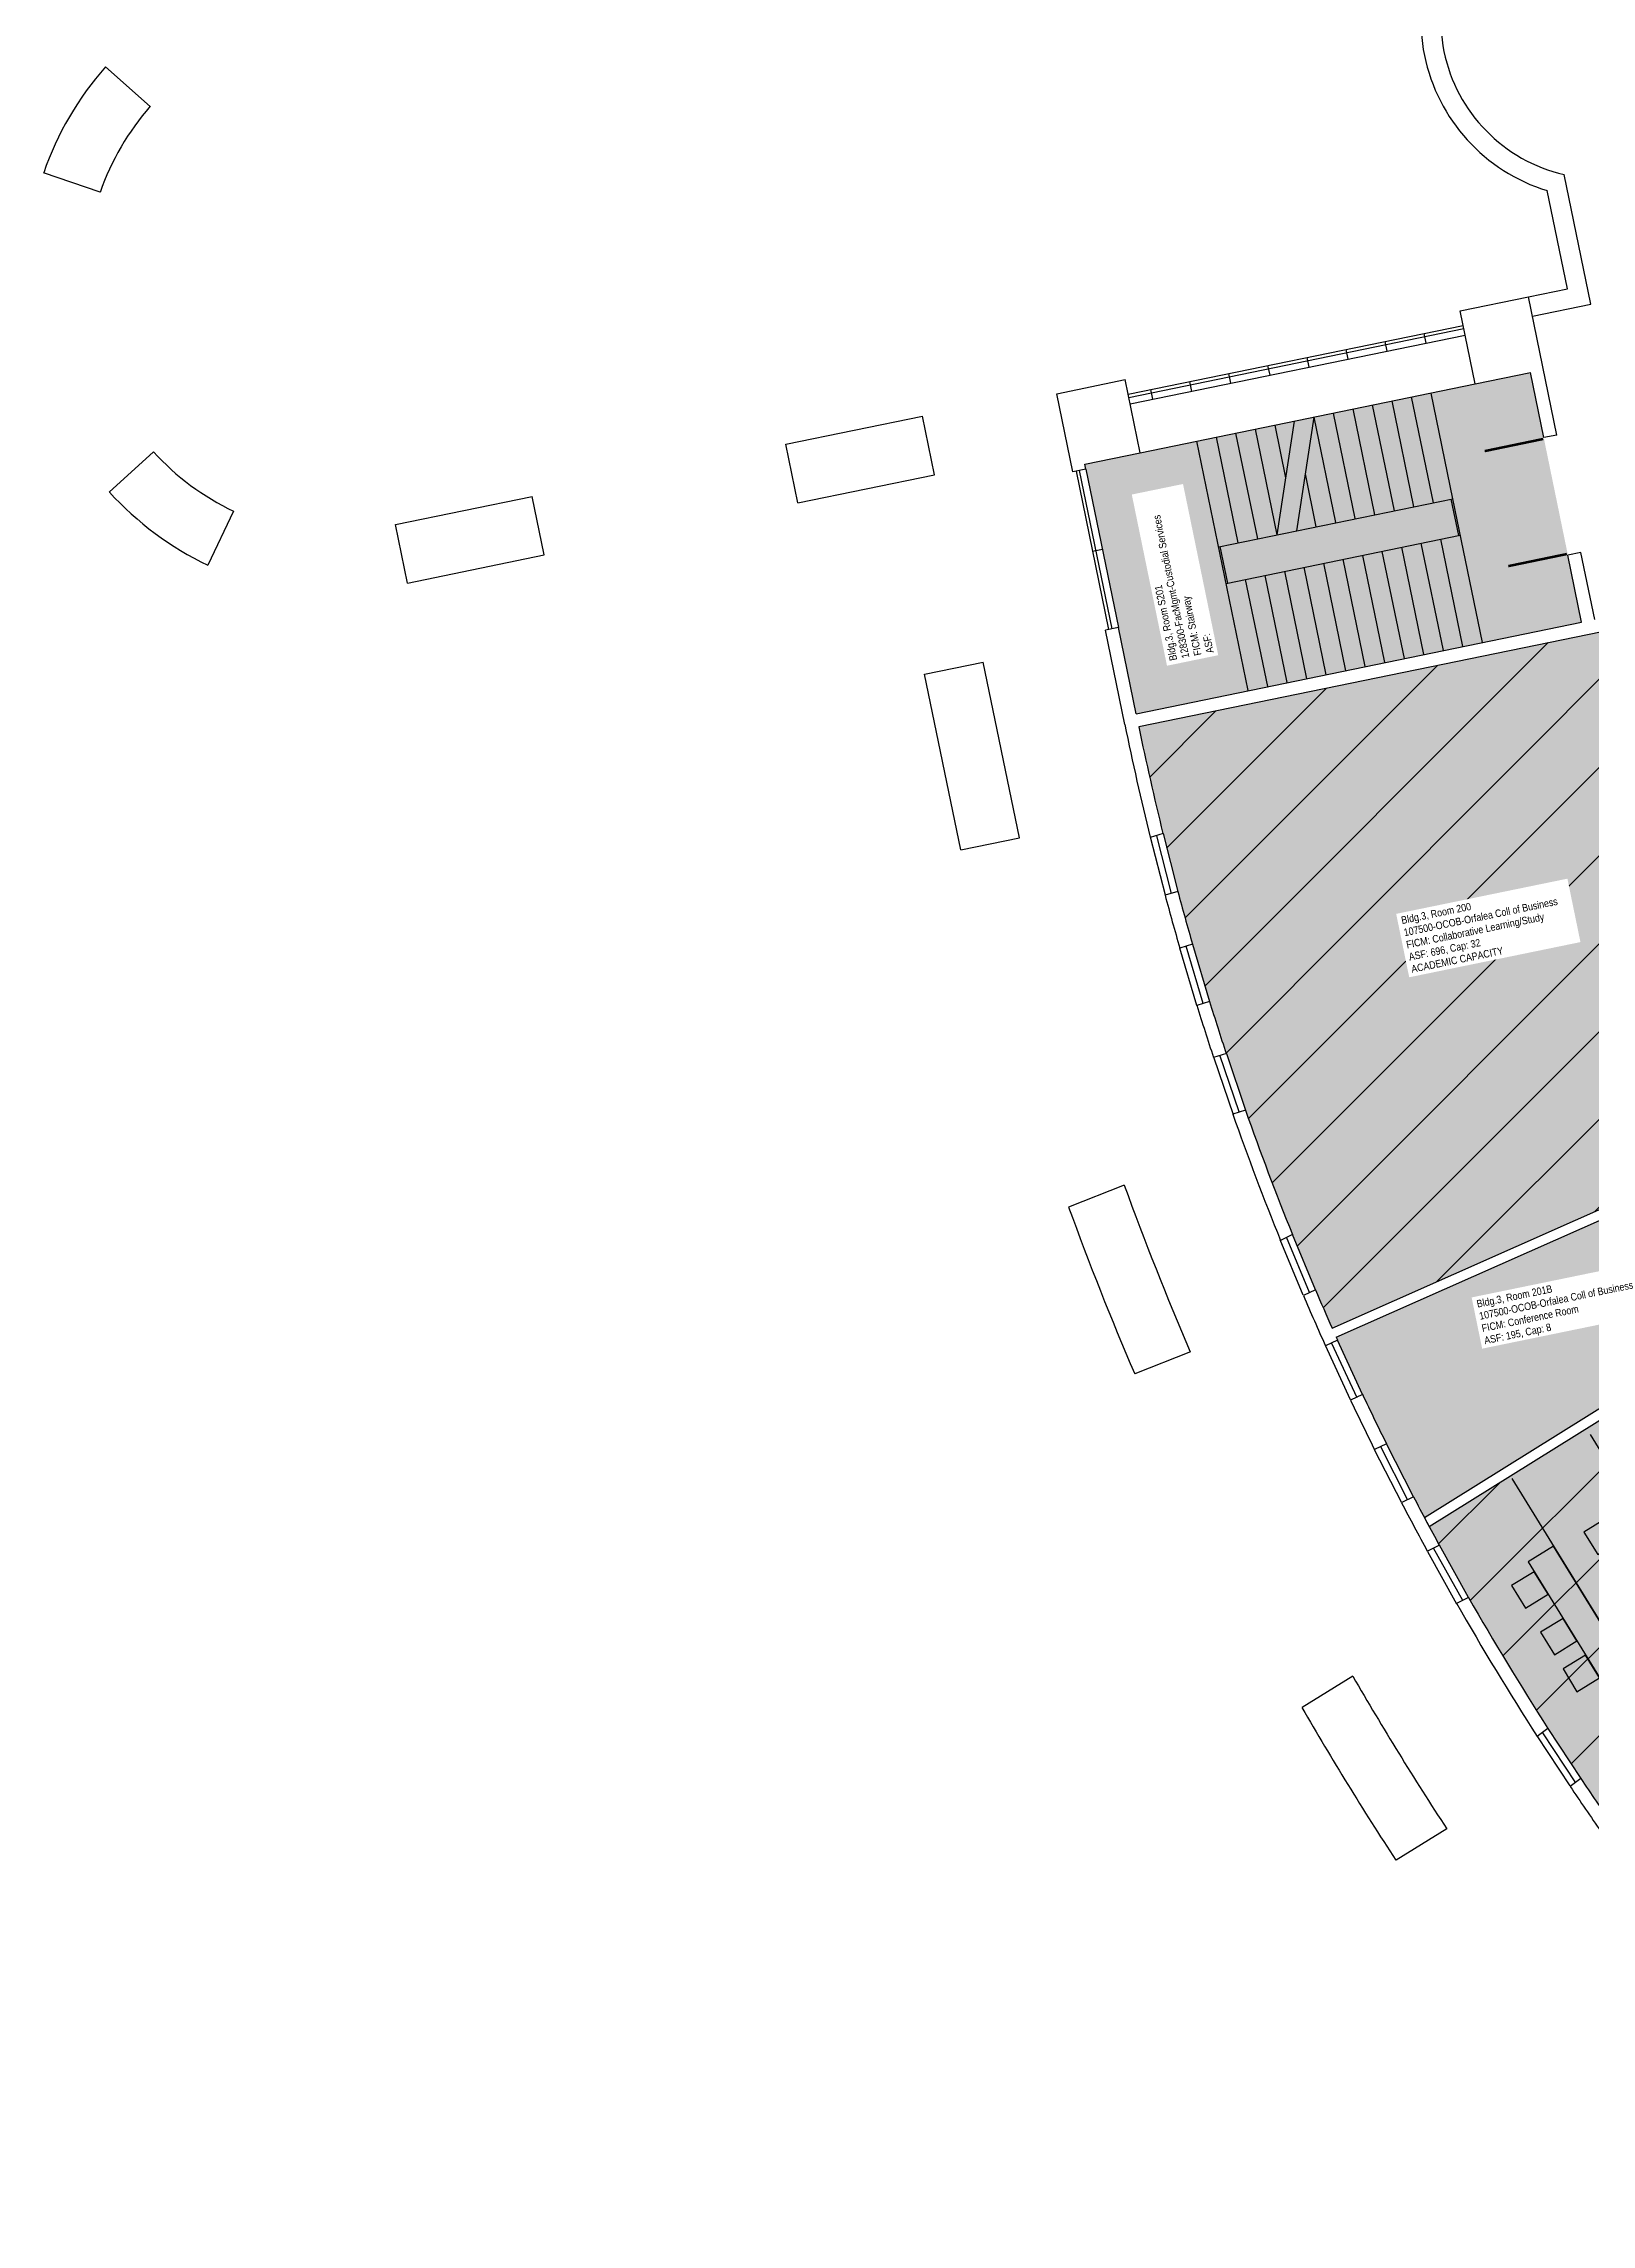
# Model space of a CAD drawing. Header units: inches. Extents: x 69197311 to 69201527, y 27671022 to 27674936.
# Drawn here: x 69197311 to 69198243, y 27671676 to 27672990 of the extents above; entities that cross this region are included whole.
import ezdxf

# ---------------------------------------------------------------- set-up
doc = ezdxf.new("R2010")
doc.units = ezdxf.units.IN
doc.header["$LTSCALE"] = 100
doc.header["$MEASUREMENT"] = 0
for name, color, linetype in [('A-DOOR', 2, 'CONTINUOUS'), ('A-FLOR', 3, 'CONTINUOUS'), ('A-FURN', 3, 'CONTINUOUS'), ('A-GLAZ', 1, 'CONTINUOUS'), ('A-WALL', 5, 'CONTINUOUS'), ('Rooms-Capacity', 4, 'CONTINUOUS'), ('Rooms-Category-Color', 7, 'CONTINUOUS'), ('Rooms-College-Color', 7, 'CONTINUOUS'), ('Rooms-Department-Color', 7, 'CONTINUOUS'), ('Rooms-Division-Color', 7, 'CONTINUOUS'), ('Rooms-Information', 7, 'CONTINUOUS')]:
    doc.layers.add(name, color=color, linetype=linetype)
doc.styles.add('CP_ROOMVNUMBER', font='arial.ttf', dxfattribs={"width": 0.85, "height": 0.075})
pattern_1 = [(45, (0, 0), (-26.516504294, 26.516504294), [])]

msp = doc.modelspace()

# ---------------------------------------------------------------- hatches: boundary and pattern name
at = {"layer": 'Rooms-Capacity'}
h = msp.add_hatch(dxfattribs=at)
h.set_pattern_fill('ANSI31', color=256, scale=300, style=0)
h.set_pattern_definition(pattern_1)
edge = h.paths.add_edge_path()
edge.add_line((69198328.5, 27672402.4), (69198289.6, 27672514.2))
edge.add_line((69198289.6, 27672514.2), (69198265.9, 27672609))
edge.add_line((69198265.9, 27672609), (69198273.1, 27672610.5))
edge.add_line((69198273.1, 27672610.5), (69198269, 27672630.6))
edge.add_line((69198269, 27672630.6), (69198251.5, 27672627))
edge.add_line((69198251.5, 27672627), (69198249.7, 27672635.8))
edge.add_line((69198249.7, 27672635.8), (69197970.6, 27672578.5))
edge.add_arc((69199721.3, 27672941.4), 1788, 191.7112, 203.9282)
edge.add_line((69198087, 27672216.2), (69198357, 27672336))
edge.add_line((69198357, 27672336), (69198337.3, 27672380.1))
edge.add_line((69198337.3, 27672380.1), (69198328.5, 27672376.6))
edge.add_line((69198328.5, 27672376.6), (69198319.6, 27672398.9))
edge.add_line((69198319.6, 27672398.9), (69198328.5, 27672402.4))
h = msp.add_hatch(dxfattribs=at)
h.set_pattern_fill('ANSI31', color=256, scale=300, style=0)
h.set_pattern_definition(pattern_1)
h.paths.add_polyline_path([(69198622.5, 27671908.1), (69198635.1, 27671917.5), (69198648.7, 27671903.4), (69198673.8, 27671877.6), (69198690.1, 27671860.7), (69198647, 27671818.9), (69198615.9, 27671814), (69198458, 27671676.2), (69198456.6, 27671677.5), (69198431.4, 27671703.2), (69198396.1, 27671741.1), (69198362, 27671779.9), (69198338.8, 27671807.5), (69198318.1, 27671833.3), (69198296.1, 27671861.8), (69198276.4, 27671888.2), (69198255.5, 27671917.5), (69198236.8, 27671944.8), (69198217, 27671974.9), (69198192.6, 27672014.1), (69198169.2, 27672053.8), (69198151.6, 27672085.3), (69198145.5, 27672096.7), (69198304.9, 27672196.1), (69198336.7, 27672236.6), (69198389.1, 27672265.8), (69198391.8, 27672260.5), (69198409.5, 27672229.1), (69198427.6, 27672196.8), (69198414.9, 27672187.4), (69198518.7, 27672047.7)])
at = {"layer": 'Rooms-Category-Color', "true_color": 0xadadad}
msp.add_hatch(color=253, dxfattribs=at).paths.add_polyline_path([(69198206.4, 27672791.8), (69197938, 27672736.6), (69197969, 27672586.3), (69198237.3, 27672641.5)])
at = {"layer": 'Rooms-Category-Color', "true_color": 0xffe090}
h = msp.add_hatch(color=41, dxfattribs=at)
edge = h.paths.add_edge_path()
edge.add_line((69198328.5, 27672402.4), (69198289.6, 27672514.2))
edge.add_line((69198289.6, 27672514.2), (69198265.9, 27672609))
edge.add_line((69198265.9, 27672609), (69198273.1, 27672610.5))
edge.add_line((69198273.1, 27672610.5), (69198269, 27672630.6))
edge.add_line((69198269, 27672630.6), (69198251.5, 27672627))
edge.add_line((69198251.5, 27672627), (69198249.7, 27672635.8))
edge.add_line((69198249.7, 27672635.8), (69197970.6, 27672578.5))
edge.add_arc((69199721.3, 27672941.4), 1788, 191.7112, 203.9282)
edge.add_line((69198087, 27672216.2), (69198357, 27672336))
edge.add_line((69198357, 27672336), (69198337.3, 27672380.1))
edge.add_line((69198337.3, 27672380.1), (69198328.5, 27672376.6))
edge.add_line((69198328.5, 27672376.6), (69198319.6, 27672398.9))
edge.add_line((69198319.6, 27672398.9), (69198328.5, 27672402.4))
at = {"layer": 'Rooms-Category-Color', "true_color": 0xfa9ba3}
h = msp.add_hatch(color=241, dxfattribs=at)
edge = h.paths.add_edge_path()
edge.add_line((69198332.7, 27672241.2), (69198386.1, 27672271))
edge.add_line((69198386.1, 27672271), (69198359.5, 27672330.5))
edge.add_line((69198359.5, 27672330.5), (69198089.5, 27672210.7))
edge.add_arc((69199721.3, 27672941.4), 1788, 204.1204, 208)
edge.add_line((69198142.6, 27672102), (69198301.3, 27672200.9))
edge.add_line((69198301.3, 27672200.9), (69198332.7, 27672241.2))
at = {"layer": 'Rooms-Category-Color', "true_color": 0xffff64}
msp.add_hatch(color=51, dxfattribs=at).paths.add_polyline_path([(69198622.5, 27671908.1), (69198635.1, 27671917.5), (69198648.7, 27671903.4), (69198673.8, 27671877.6), (69198690.1, 27671860.7), (69198647, 27671818.9), (69198615.9, 27671814), (69198458, 27671676.2), (69198456.6, 27671677.5), (69198431.4, 27671703.2), (69198396.1, 27671741.1), (69198362, 27671779.9), (69198338.8, 27671807.5), (69198318.1, 27671833.3), (69198296.1, 27671861.8), (69198276.4, 27671888.2), (69198255.5, 27671917.5), (69198236.8, 27671944.8), (69198217, 27671974.9), (69198192.6, 27672014.1), (69198169.2, 27672053.8), (69198151.6, 27672085.3), (69198145.5, 27672096.7), (69198304.9, 27672196.1), (69198336.7, 27672236.6), (69198389.1, 27672265.8), (69198391.8, 27672260.5), (69198409.5, 27672229.1), (69198427.6, 27672196.8), (69198414.9, 27672187.4), (69198518.7, 27672047.7)])
at = {"layer": 'Rooms-College-Color', "true_color": 0xadadad}
msp.add_hatch(color=253, dxfattribs=at).paths.add_polyline_path([(69198206.4, 27672791.8), (69197938, 27672736.6), (69197969, 27672586.3), (69198237.3, 27672641.5)])
at = {"layer": 'Rooms-College-Color', "true_color": 0xfa9ba3}
h = msp.add_hatch(color=241, dxfattribs=at)
edge = h.paths.add_edge_path()
edge.add_line((69198328.5, 27672402.4), (69198289.6, 27672514.2))
edge.add_line((69198289.6, 27672514.2), (69198265.9, 27672609))
edge.add_line((69198265.9, 27672609), (69198273.1, 27672610.5))
edge.add_line((69198273.1, 27672610.5), (69198269, 27672630.6))
edge.add_line((69198269, 27672630.6), (69198251.5, 27672627))
edge.add_line((69198251.5, 27672627), (69198249.7, 27672635.8))
edge.add_line((69198249.7, 27672635.8), (69197970.6, 27672578.5))
edge.add_arc((69199721.3, 27672941.4), 1788, 191.7112, 203.9282)
edge.add_line((69198087, 27672216.2), (69198357, 27672336))
edge.add_line((69198357, 27672336), (69198337.3, 27672380.1))
edge.add_line((69198337.3, 27672380.1), (69198328.5, 27672376.6))
edge.add_line((69198328.5, 27672376.6), (69198319.6, 27672398.9))
edge.add_line((69198319.6, 27672398.9), (69198328.5, 27672402.4))
h = msp.add_hatch(color=241, dxfattribs=at)
edge = h.paths.add_edge_path()
edge.add_line((69198332.7, 27672241.2), (69198386.1, 27672271))
edge.add_line((69198386.1, 27672271), (69198359.5, 27672330.5))
edge.add_line((69198359.5, 27672330.5), (69198089.5, 27672210.7))
edge.add_arc((69199721.3, 27672941.4), 1788, 204.1204, 208)
edge.add_line((69198142.6, 27672102), (69198301.3, 27672200.9))
edge.add_line((69198301.3, 27672200.9), (69198332.7, 27672241.2))
at = {"layer": 'Rooms-College-Color', "true_color": 0xffff64}
msp.add_hatch(color=51, dxfattribs=at).paths.add_polyline_path([(69198622.5, 27671908.1), (69198635.1, 27671917.5), (69198648.7, 27671903.4), (69198673.8, 27671877.6), (69198690.1, 27671860.7), (69198647, 27671818.9), (69198615.9, 27671814), (69198458, 27671676.2), (69198456.6, 27671677.5), (69198431.4, 27671703.2), (69198396.1, 27671741.1), (69198362, 27671779.9), (69198338.8, 27671807.5), (69198318.1, 27671833.3), (69198296.1, 27671861.8), (69198276.4, 27671888.2), (69198255.5, 27671917.5), (69198236.8, 27671944.8), (69198217, 27671974.9), (69198192.6, 27672014.1), (69198169.2, 27672053.8), (69198151.6, 27672085.3), (69198145.5, 27672096.7), (69198304.9, 27672196.1), (69198336.7, 27672236.6), (69198389.1, 27672265.8), (69198391.8, 27672260.5), (69198409.5, 27672229.1), (69198427.6, 27672196.8), (69198414.9, 27672187.4), (69198518.7, 27672047.7)])
at = {"layer": 'Rooms-Department-Color', "true_color": 0xacacac}
msp.add_hatch(color=253, dxfattribs=at).paths.add_polyline_path([(69198206.4, 27672791.8), (69197938, 27672736.6), (69197969, 27672586.3), (69198237.3, 27672641.5)])
at = {"layer": 'Rooms-Department-Color', "true_color": 0xfa9ba3}
h = msp.add_hatch(color=241, dxfattribs=at)
edge = h.paths.add_edge_path()
edge.add_line((69198328.5, 27672402.4), (69198289.6, 27672514.2))
edge.add_line((69198289.6, 27672514.2), (69198265.9, 27672609))
edge.add_line((69198265.9, 27672609), (69198273.1, 27672610.5))
edge.add_line((69198273.1, 27672610.5), (69198269, 27672630.6))
edge.add_line((69198269, 27672630.6), (69198251.5, 27672627))
edge.add_line((69198251.5, 27672627), (69198249.7, 27672635.8))
edge.add_line((69198249.7, 27672635.8), (69197970.6, 27672578.5))
edge.add_arc((69199721.3, 27672941.4), 1788, 191.7112, 203.9282)
edge.add_line((69198087, 27672216.2), (69198357, 27672336))
edge.add_line((69198357, 27672336), (69198337.3, 27672380.1))
edge.add_line((69198337.3, 27672380.1), (69198328.5, 27672376.6))
edge.add_line((69198328.5, 27672376.6), (69198319.6, 27672398.9))
edge.add_line((69198319.6, 27672398.9), (69198328.5, 27672402.4))
h = msp.add_hatch(color=241, dxfattribs=at)
edge = h.paths.add_edge_path()
edge.add_line((69198332.7, 27672241.2), (69198386.1, 27672271))
edge.add_line((69198386.1, 27672271), (69198359.5, 27672330.5))
edge.add_line((69198359.5, 27672330.5), (69198089.5, 27672210.7))
edge.add_arc((69199721.3, 27672941.4), 1788, 204.1204, 208)
edge.add_line((69198142.6, 27672102), (69198301.3, 27672200.9))
edge.add_line((69198301.3, 27672200.9), (69198332.7, 27672241.2))
at = {"layer": 'Rooms-Department-Color', "true_color": 0x003fff}
msp.add_hatch(color=160, dxfattribs=at).paths.add_polyline_path([(69198622.5, 27671908.1), (69198635.1, 27671917.5), (69198648.7, 27671903.4), (69198673.8, 27671877.6), (69198690.1, 27671860.7), (69198647, 27671818.9), (69198615.9, 27671814), (69198458, 27671676.2), (69198456.6, 27671677.5), (69198431.4, 27671703.2), (69198396.1, 27671741.1), (69198362, 27671779.9), (69198338.8, 27671807.5), (69198318.1, 27671833.3), (69198296.1, 27671861.8), (69198276.4, 27671888.2), (69198255.5, 27671917.5), (69198236.8, 27671944.8), (69198217, 27671974.9), (69198192.6, 27672014.1), (69198169.2, 27672053.8), (69198151.6, 27672085.3), (69198145.5, 27672096.7), (69198304.9, 27672196.1), (69198336.7, 27672236.6), (69198389.1, 27672265.8), (69198391.8, 27672260.5), (69198409.5, 27672229.1), (69198427.6, 27672196.8), (69198414.9, 27672187.4), (69198518.7, 27672047.7)])
at = {"layer": 'Rooms-Division-Color', "true_color": 0xadadad}
msp.add_hatch(color=253, dxfattribs=at).paths.add_polyline_path([(69198206.4, 27672791.8), (69197938, 27672736.6), (69197969, 27672586.3), (69198237.3, 27672641.5)])
at = {"layer": 'Rooms-Division-Color', "true_color": 0xfa9ba3}
h = msp.add_hatch(color=241, dxfattribs=at)
edge = h.paths.add_edge_path()
edge.add_line((69198328.5, 27672402.4), (69198289.6, 27672514.2))
edge.add_line((69198289.6, 27672514.2), (69198265.9, 27672609))
edge.add_line((69198265.9, 27672609), (69198273.1, 27672610.5))
edge.add_line((69198273.1, 27672610.5), (69198269, 27672630.6))
edge.add_line((69198269, 27672630.6), (69198251.5, 27672627))
edge.add_line((69198251.5, 27672627), (69198249.7, 27672635.8))
edge.add_line((69198249.7, 27672635.8), (69197970.6, 27672578.5))
edge.add_arc((69199721.3, 27672941.4), 1788, 191.7112, 203.9282)
edge.add_line((69198087, 27672216.2), (69198357, 27672336))
edge.add_line((69198357, 27672336), (69198337.3, 27672380.1))
edge.add_line((69198337.3, 27672380.1), (69198328.5, 27672376.6))
edge.add_line((69198328.5, 27672376.6), (69198319.6, 27672398.9))
edge.add_line((69198319.6, 27672398.9), (69198328.5, 27672402.4))
h = msp.add_hatch(color=241, dxfattribs=at)
edge = h.paths.add_edge_path()
edge.add_line((69198332.7, 27672241.2), (69198386.1, 27672271))
edge.add_line((69198386.1, 27672271), (69198359.5, 27672330.5))
edge.add_line((69198359.5, 27672330.5), (69198089.5, 27672210.7))
edge.add_arc((69199721.3, 27672941.4), 1788, 204.1204, 208)
edge.add_line((69198142.6, 27672102), (69198301.3, 27672200.9))
edge.add_line((69198301.3, 27672200.9), (69198332.7, 27672241.2))
at = {"layer": 'Rooms-Division-Color', "true_color": 0x003fff}
msp.add_hatch(color=160, dxfattribs=at).paths.add_polyline_path([(69198622.5, 27671908.1), (69198635.1, 27671917.5), (69198648.7, 27671903.4), (69198673.8, 27671877.6), (69198690.1, 27671860.7), (69198647, 27671818.9), (69198615.9, 27671814), (69198458, 27671676.2), (69198456.6, 27671677.5), (69198431.4, 27671703.2), (69198396.1, 27671741.1), (69198362, 27671779.9), (69198338.8, 27671807.5), (69198318.1, 27671833.3), (69198296.1, 27671861.8), (69198276.4, 27671888.2), (69198255.5, 27671917.5), (69198236.8, 27671944.8), (69198217, 27671974.9), (69198192.6, 27672014.1), (69198169.2, 27672053.8), (69198151.6, 27672085.3), (69198145.5, 27672096.7), (69198304.9, 27672196.1), (69198336.7, 27672236.6), (69198389.1, 27672265.8), (69198391.8, 27672260.5), (69198409.5, 27672229.1), (69198427.6, 27672196.8), (69198414.9, 27672187.4), (69198518.7, 27672047.7)])

# ---------------------------------------------------------------- linework, layer by layer
at = {"layer": 'A-DOOR'}
for points in [[(69198214.1, 27672751.8, 1.5, 1.5, 0), (69198178.9, 27672744.5, 0, 0, 0), (69198179, 27672743.8, 0, 0, 0.414214), (69198222.7, 27672717.5, 0, 0, 0.414214)], [(69198228.4, 27672682.5, 1.5, 1.5, 0), (69198193.1, 27672675.2, 0, 0, 0), (69198193, 27672675.9, 0, 0, -0.414214), (69198222.7, 27672717.3, 0, 0, -0.414214)]]:
    msp.add_lwpolyline(points, format="xyseb", dxfattribs=at)
at = {"layer": 'A-FLOR'}
for p, q in [((69198242.9, 27672833), (69198226.8, 27672911.1)), ((69198228.7, 27672842.3), (69198216.6, 27672901.4)), ((69198205.2, 27672837.5), (69198228.7, 27672842.3)), ((69198207.6, 27672825.7), (69198242.9, 27672833)), ((69197971.4, 27672743.5), (69198173.1, 27672785)), ((69198159.7, 27672715.8), (69198146.6, 27672779.5)), ((69198100.9, 27672703.8), (69198087.9, 27672767.4)), ((69198112.7, 27672706.2), (69198099.6, 27672769.9)), ((69198124.5, 27672708.6), (69198111.4, 27672772.3)), ((69198136.2, 27672711), (69198123.1, 27672774.7)), ((69198148, 27672713.4), (69198134.9, 27672777.1)), ((69198042.2, 27672691.7), (69198029.1, 27672755.4)), ((69198053.9, 27672694.1), (69198040.8, 27672757.8)), ((69198059.1, 27672728.4), (69198052.6, 27672760.2)), ((69198053.9, 27672694.1), (69198064.3, 27672762.6)), ((69198065.7, 27672696.5), (69198076.1, 27672765)), ((69198089.2, 27672701.4), (69198076.1, 27672765)), ((69198036.5, 27672600.2), (69198005.6, 27672750.5)), ((69198030.4, 27672689.3), (69198017.3, 27672752.9)), ((69198077.4, 27672698.9), (69198070.9, 27672730.8)), ((69198018.7, 27672686.9), (69198159.7, 27672715.8)), ((69198163.3, 27672693.6), (69198158.7, 27672715.6)), ((69198177.5, 27672629.2), (69198159.7, 27672715.8)), ((69198023.2, 27672664.8), (69198164.2, 27672693.8)), ((69198154, 27672624.3), (69198140.7, 27672689)), ((69198165.8, 27672626.7), (69198152.5, 27672691.4)), ((69198024.2, 27672665), (69198019.6, 27672687.1)), ((69198083.5, 27672609.8), (69198070.2, 27672674.5)), ((69198095.3, 27672612.2), (69198082, 27672676.9)), ((69198107, 27672614.7), (69198093.7, 27672679.3)), ((69198118.8, 27672617.1), (69198105.5, 27672681.7)), ((69198130.5, 27672619.5), (69198117.2, 27672684.1)), ((69198142.3, 27672621.9), (69198129, 27672686.6)), ((69198048.2, 27672602.6), (69198034.9, 27672667.2)), ((69198060, 27672605), (69198046.7, 27672669.6)), ((69198071.7, 27672607.4), (69198058.5, 27672672.1)), ((69198242.4, 27672152.1), (69198373.2, 27671939.6)), ((69198195.3, 27672125.5), (69198329.7, 27671907.3))]:
    msp.add_line(p, q, dxfattribs=at)
for radius, start, end in [(108, 130.3973, 252.8329), (96, 126.2394, 256.9908)]:
    msp.add_arc((69198248.4, 27673004.6), radius, start, end, dxfattribs=at)
at = {"layer": 'A-FURN'}
for points in [[(69198238.6, 27672093.3), (69198247, 27672079.7), (69198260.7, 27672088.1), (69198252.3, 27672101.7)], [(69198195.1, 27672061), (69198203.5, 27672047.4), (69198217.1, 27672055.8), (69198208.8, 27672069.4)], [(69198212.5, 27672032.9), (69198220.9, 27672019.3), (69198234.5, 27672027.7), (69198226.1, 27672041.3)], [(69198226.1, 27672010.8), (69198234.5, 27671997.1), (69198248.1, 27672005.5), (69198239.7, 27672019.2)]]:
    msp.add_lwpolyline(points, close=True, dxfattribs=at)
at = {"layer": 'A-FURN', "ltscale": 12}
msp.add_lwpolyline([(69198315.3, 27671896.6), (69198329.7, 27671907.3), (69198220.4, 27672084.8), (69198205.1, 27672075.3)], close=True, dxfattribs=at)
at = {"layer": 'A-GLAZ'}
for p, q in [((69197964.1, 27672778.8), (69198165.9, 27672820.2)), ((69197964.5, 27672776.8), (69198166.3, 27672818.3)), ((69197965.3, 27672772.9), (69198167.1, 27672814.4)), ((69198096.6, 27672799.9), (69198095.4, 27672805.7)), ((69198120.1, 27672804.7), (69198118.9, 27672810.6)), ((69198143.6, 27672809.5), (69198142.4, 27672815.4)), ((69198049.6, 27672790.2), (69198048.3, 27672796.1)), ((69198073.1, 27672795), (69198071.9, 27672800.9)), ((69197979, 27672775.7), (69197977.8, 27672781.6)), ((69198002.5, 27672780.5), (69198001.3, 27672786.4)), ((69198026, 27672785.4), (69198024.8, 27672791.2)), ((69197932.8, 27672732.5), (69197952.4, 27672637)), ((69197934.7, 27672732.9), (69197954.4, 27672637.4)), ((69197938.7, 27672733.7), (69197958.3, 27672638.2)), ((69197948.6, 27672685.2), (69197942.7, 27672684)), ((69197977.4, 27672512.1), (69197986.4, 27672477.2)), ((69197990.3, 27672477.9), (69197981.4, 27672512.8)), ((69197985.2, 27672514.1), (69197994.1, 27672479.2)), ((69198005.6, 27672410.6), (69197995.3, 27672445.1)), ((69198009.4, 27672411.7), (69197999.1, 27672446.2)), ((69198002.9, 27672447.4), (69198013.2, 27672412.9)), ((69198015.7, 27672378.9), (69198027.3, 27672344.8)), ((69198031, 27672346.4), (69198019.4, 27672380.5)), ((69198023.3, 27672381.5), (69198034.9, 27672347.4)), ((69198069.6, 27672236.1), (69198055.8, 27672269.4)), ((69198073.3, 27672237.7), (69198059.5, 27672271)), ((69198077, 27672239.2), (69198063.2, 27672272.5)), ((69198098.1, 27672172.9), (69198083, 27672205.6)), ((69198086.7, 27672207.1), (69198101.8, 27672174.4)), ((69198105.3, 27672176.2), (69198090.3, 27672208.9)), ((69198128.9, 27672110.8), (69198112.6, 27672142.9)), ((69198116.1, 27672144.9), (69198132.4, 27672112.8)), ((69198136.1, 27672114.5), (69198119.7, 27672146.5)), ((69198147.9, 27672083.8), (69198165.5, 27672052.3)), ((69198169.2, 27672053.8), (69198151.6, 27672085.3)), ((69198162.2, 27672049.9), (69198144.6, 27672081.4)), ((69198210.4, 27671970.5), (69198230.1, 27671940.4)), ((69198233.7, 27671942.2), (69198213.9, 27671972.4)), ((69198217, 27671974.9), (69198236.8, 27671944.8))]:
    msp.add_line(p, q, dxfattribs=at)
at = {"layer": 'A-WALL'}
for p, q in [((69197375.1, 27672952.2), (69197348.1, 27672976)), ((69197344.9, 27672900.4), (69197310.9, 27672912.2)), ((69198164.1, 27672829), (69198205.2, 27672837.5)), ((69198222.3, 27672754.2), (69198205.2, 27672837.5)), ((69198173.1, 27672785), (69198164.1, 27672829)), ((69197921.2, 27672779.1), (69197962.3, 27672787.6)), ((69197971.4, 27672743.5), (69197962.3, 27672787.6)), ((69198173.1, 27672785), (69198206.4, 27672791.8)), ((69198214.5, 27672752.6), (69198206.4, 27672791.8)), ((69197930.8, 27672732.1), (69197921.2, 27672779.1)), ((69197757.9, 27672748.6), (69197840.2, 27672765.5)), ((69197847.5, 27672730.3), (69197840.2, 27672765.5)), ((69198222.3, 27672754.2), (69198214.5, 27672752.6)), ((69197377, 27672744), (69197350.4, 27672719.8)), ((69197765.2, 27672713.4), (69197757.9, 27672748.6)), ((69197938, 27672736.6), (69197971.4, 27672743.5)), ((69197765.2, 27672713.4), (69197847.5, 27672730.3)), ((69197938.7, 27672733.7), (69197930.8, 27672732.1)), ((69197938.7, 27672733.7), (69197938, 27672736.6)), ((69197522.9, 27672700.3), (69197605.1, 27672717.2)), ((69197612.4, 27672682), (69197605.1, 27672717.2)), ((69197425.2, 27672708.3), (69197409.8, 27672675.8)), ((69197530.1, 27672665), (69197522.9, 27672700.3)), ((69197530.1, 27672665), (69197612.4, 27672682)), ((69198236.9, 27672683.4), (69198229, 27672681.8)), ((69198237.3, 27672641.5), (69198229, 27672681.8)), ((69198245.2, 27672643.1), (69198236.9, 27672683.4)), ((69197958.3, 27672638.2), (69197950.4, 27672636.6)), ((69197962.1, 27672579.8), (69197950.4, 27672636.6)), ((69197969, 27672586.3), (69197958.3, 27672638.2)), ((69197969, 27672586.3), (69198237.3, 27672641.5)), ((69197970.6, 27672578.5), (69198249.7, 27672635.8)), ((69197841.5, 27672610.1), (69197876.8, 27672617.4)), ((69197863.3, 27672504.3), (69197841.5, 27672610.1)), ((69197898.6, 27672511.6), (69197876.8, 27672617.4)), ((69197863.3, 27672504.3), (69197898.6, 27672511.6)), ((69197985.2, 27672514.1), (69197977.5, 27672511.8)), ((69197994.1, 27672479.2), (69197986.4, 27672476.9)), ((69198002.9, 27672447.4), (69197995.3, 27672445.1)), ((69198013.2, 27672412.9), (69198005.6, 27672410.6)), ((69198023.3, 27672381.5), (69198015.6, 27672379.2)), ((69198034.9, 27672347.4), (69198027.2, 27672345.1)), ((69198087, 27672216.2), (69198357, 27672336)), ((69198089.4, 27672210.7), (69198359.5, 27672330.5)), ((69197961.8, 27672302.3), (69197928.3, 27672289)), ((69198063.2, 27672272.5), (69198056, 27672269)), ((69198077, 27672239.2), (69198069.8, 27672235.7)), ((69198001.6, 27672201.9), (69197968.1, 27672188.6)), ((69198090.3, 27672208.9), (69198083, 27672205.4)), ((69198301.3, 27672200.9), (69198142.6, 27672101.9)), ((69198145.5, 27672096.7), (69198304.9, 27672196.1)), ((69198105.3, 27672176.2), (69198098.1, 27672172.7)), ((69198119.7, 27672146.5), (69198112.5, 27672143.1)), ((69198136.1, 27672114.5), (69198128.9, 27672111)), ((69198142.6, 27672101.9), (69198145.5, 27672096.7)), ((69198151.6, 27672085.3), (69198144.4, 27672081.8)), ((69198169.2, 27672053.8), (69198162, 27672050.3)), ((69198099.5, 27672006.5), (69198068.9, 27671987.6)), ((69198217, 27671974.9), (69198210.6, 27671970.2)), ((69198236.8, 27671944.8), (69198230.4, 27671940)), ((69198156.1, 27671914.5), (69198125.5, 27671895.6))]:
    msp.add_line(p, q, dxfattribs=at)
for centre, radius, start, end in [((69197492.3, 27672849.2), 192, 138.6751, 160.8501), ((69197492.3, 27672849.2), 156, 138.6751, 160.8501), ((69197492.3, 27672849.2), 156, 222.3801, 244.5551), ((69197492.3, 27672849.2), 192, 222.3801, 244.5551), ((69199721.3, 27672941.4), 1796, 191.6151, 193.8385), ((69199721.3, 27672941.4), 1788, 191.7112, 193.8261), ((69199721.3, 27672941.4), 1788, 194.9806, 196.0383), ((69199721.3, 27672941.4), 1796, 194.9879, 196.0408), ((69199721.3, 27672941.4), 1788, 197.1919, 198.2496), ((69199721.3, 27672941.4), 1796, 197.1893, 198.2423), ((69199721.3, 27672941.4), 1788, 199.4041, 201.9687), ((69199721.3, 27672941.4), 1796, 199.3916, 201.986), ((69199721.3, 27672941.4), 1872, 199.9621, 203.2681), ((69199721.3, 27672941.4), 1908, 199.9933, 203.2369), ((69199721.3, 27672941.4), 1796, 203.1364, 204.19), ((69199721.3, 27672941.4), 1788, 203.1242, 203.9282), ((69199721.3, 27672941.4), 1788, 204.1204, 204.1825), ((69199721.3, 27672941.4), 1788, 205.3363, 206.3938), ((69199721.3, 27672941.4), 1796, 205.3387, 206.3915), ((69199721.3, 27672941.4), 1796, 207.5402, 208.5937), ((69199721.3, 27672941.4), 1788, 207.5477, 208.6059), ((69199721.3, 27672941.4), 1796, 209.7441, 212.736), ((69199721.3, 27672941.4), 1788, 209.7615, 212.7187), ((69199721.3, 27672941.4), 1872, 209.9621, 213.2681), ((69199721.3, 27672941.4), 1908, 209.9933, 213.2369), ((69199721.3, 27672941.4), 1796, 213.8864, 214.94), ((69199721.3, 27672941.4), 1788, 213.8742, 214.9325)]:
    msp.add_arc(centre, radius, start, end, dxfattribs=at)

# ---------------------------------------------------------------- next in the draw order: texts
at = {"layer": 'Rooms-Information', "char_height": 4.5, "width": 100.8, "attachment_point": 7, "style": 'CP_ROOMVNUMBER', "bg_fill": 3, "box_fill_scale": 1.5, "bg_fill_color": 256, "bg_fill_true_color": 13158600, "bg_fill_transparency": 0}
for s, insert, rotation in [('Bldg.3, Room S201^M^J128300-FacMgmt-Custodial Services^M^JFICM: Stairway^M^JASF: ', (69198015.8, 27672623.3), 101.6151), ('Bldg.3, Room 200^M^J107500-OCOB-Orfalea Coll of Business^M^JFICM: Collaborative Learning/Study^M^JASF: 696, Cap: 32^M^JACADEMIC CAPACITY', (69198135.2, 27672430.1), 11.6151), ('Bldg.3, Room 201B^M^J107500-OCOB-Orfalea Coll of Business^M^JFICM: Conference Room^M^JASF: 195, Cap: 8', (69198179.4, 27672205.1), 11.6151)]:
    msp.add_mtext(s, dxfattribs=dict(at, insert=insert, rotation=rotation))

doc.saveas('drawing.dxf')
